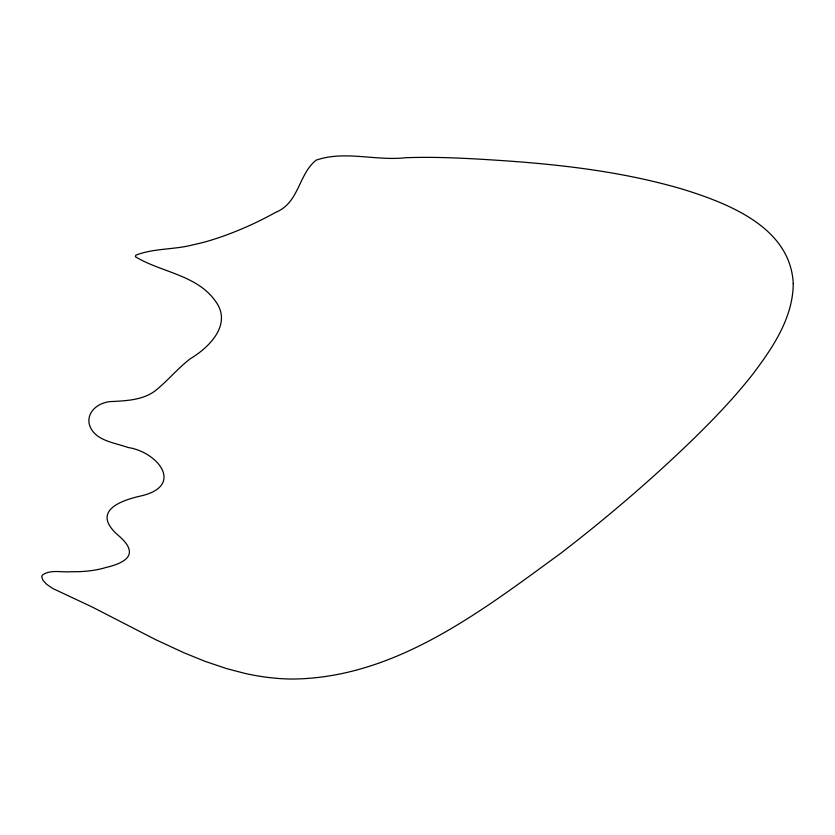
<?xml version="1.0" encoding="UTF-8"?>
<svg xmlns="http://www.w3.org/2000/svg" width="835" height="835" viewBox="0 0 835 835"><rect width="100%" height="100%" fill="white"/><g stroke="black" fill="none" stroke-linecap="round" stroke-linejoin="round"><path stroke-width="1.25" d="M793.25 283.649C792.989 317.968 772.678 347.851 752.742 374.226C733.37 398.963 711.441 421.56 688.875 443.375C648.242 482.38 605.312 519.005 560.671 553.354C480.814 611.533 394.548 678.751 290.966 679.053A121.889 63.23 11.7 0 1 281.906 678.698A124.561 64.692 11.7 0 1 245.093 673.438L227.005 668.72L205.128 661.362L184.107 652.834L155.696 639.673L92.038 606.93L52.866 588.539L46.77 584.396L42.95 580.346L41.75 576.724L42.241 575.2C50.298 569.115 61.821 572.633 71.246 571.704C83.009 571.933 94.866 570.848 106.17 567.435C128.214 562.216 139.382 552.968 117.704 534.891C91.61 511.678 119.102 500.76 141.084 495.917C184.744 485.793 157.867 451.923 128.047 447.497C114.144 442.446 93.144 440.619 89.094 423.439C86.997 409.745 101.192 401.197 113.33 401.468C129.018 400.623 146.073 399.589 158.222 388.275C169.453 378.829 178.836 367.348 190.62 358.528C209.397 347.287 232.193 324.408 215.868 301.738C197.31 274.757 161.343 272.534 135.437 256.742L135.792 255.207C153.765 248.141 174.066 249.801 192.739 244.885A248.788 179.201 24.4 0 0 208.969 240.824C232.036 233.821 254.341 224.208 275.393 212.487C299.358 202.968 298.252 174.4 316.11 160.174C344.803 150.237 375.875 161.165 405.58 157.721C436.298 156.604 467.005 158.295 497.639 160.289C559.941 164.37 622.513 171.551 682.592 189.18C728.464 203.437 790.547 227.381 793.25 283.649"/></g></svg>
